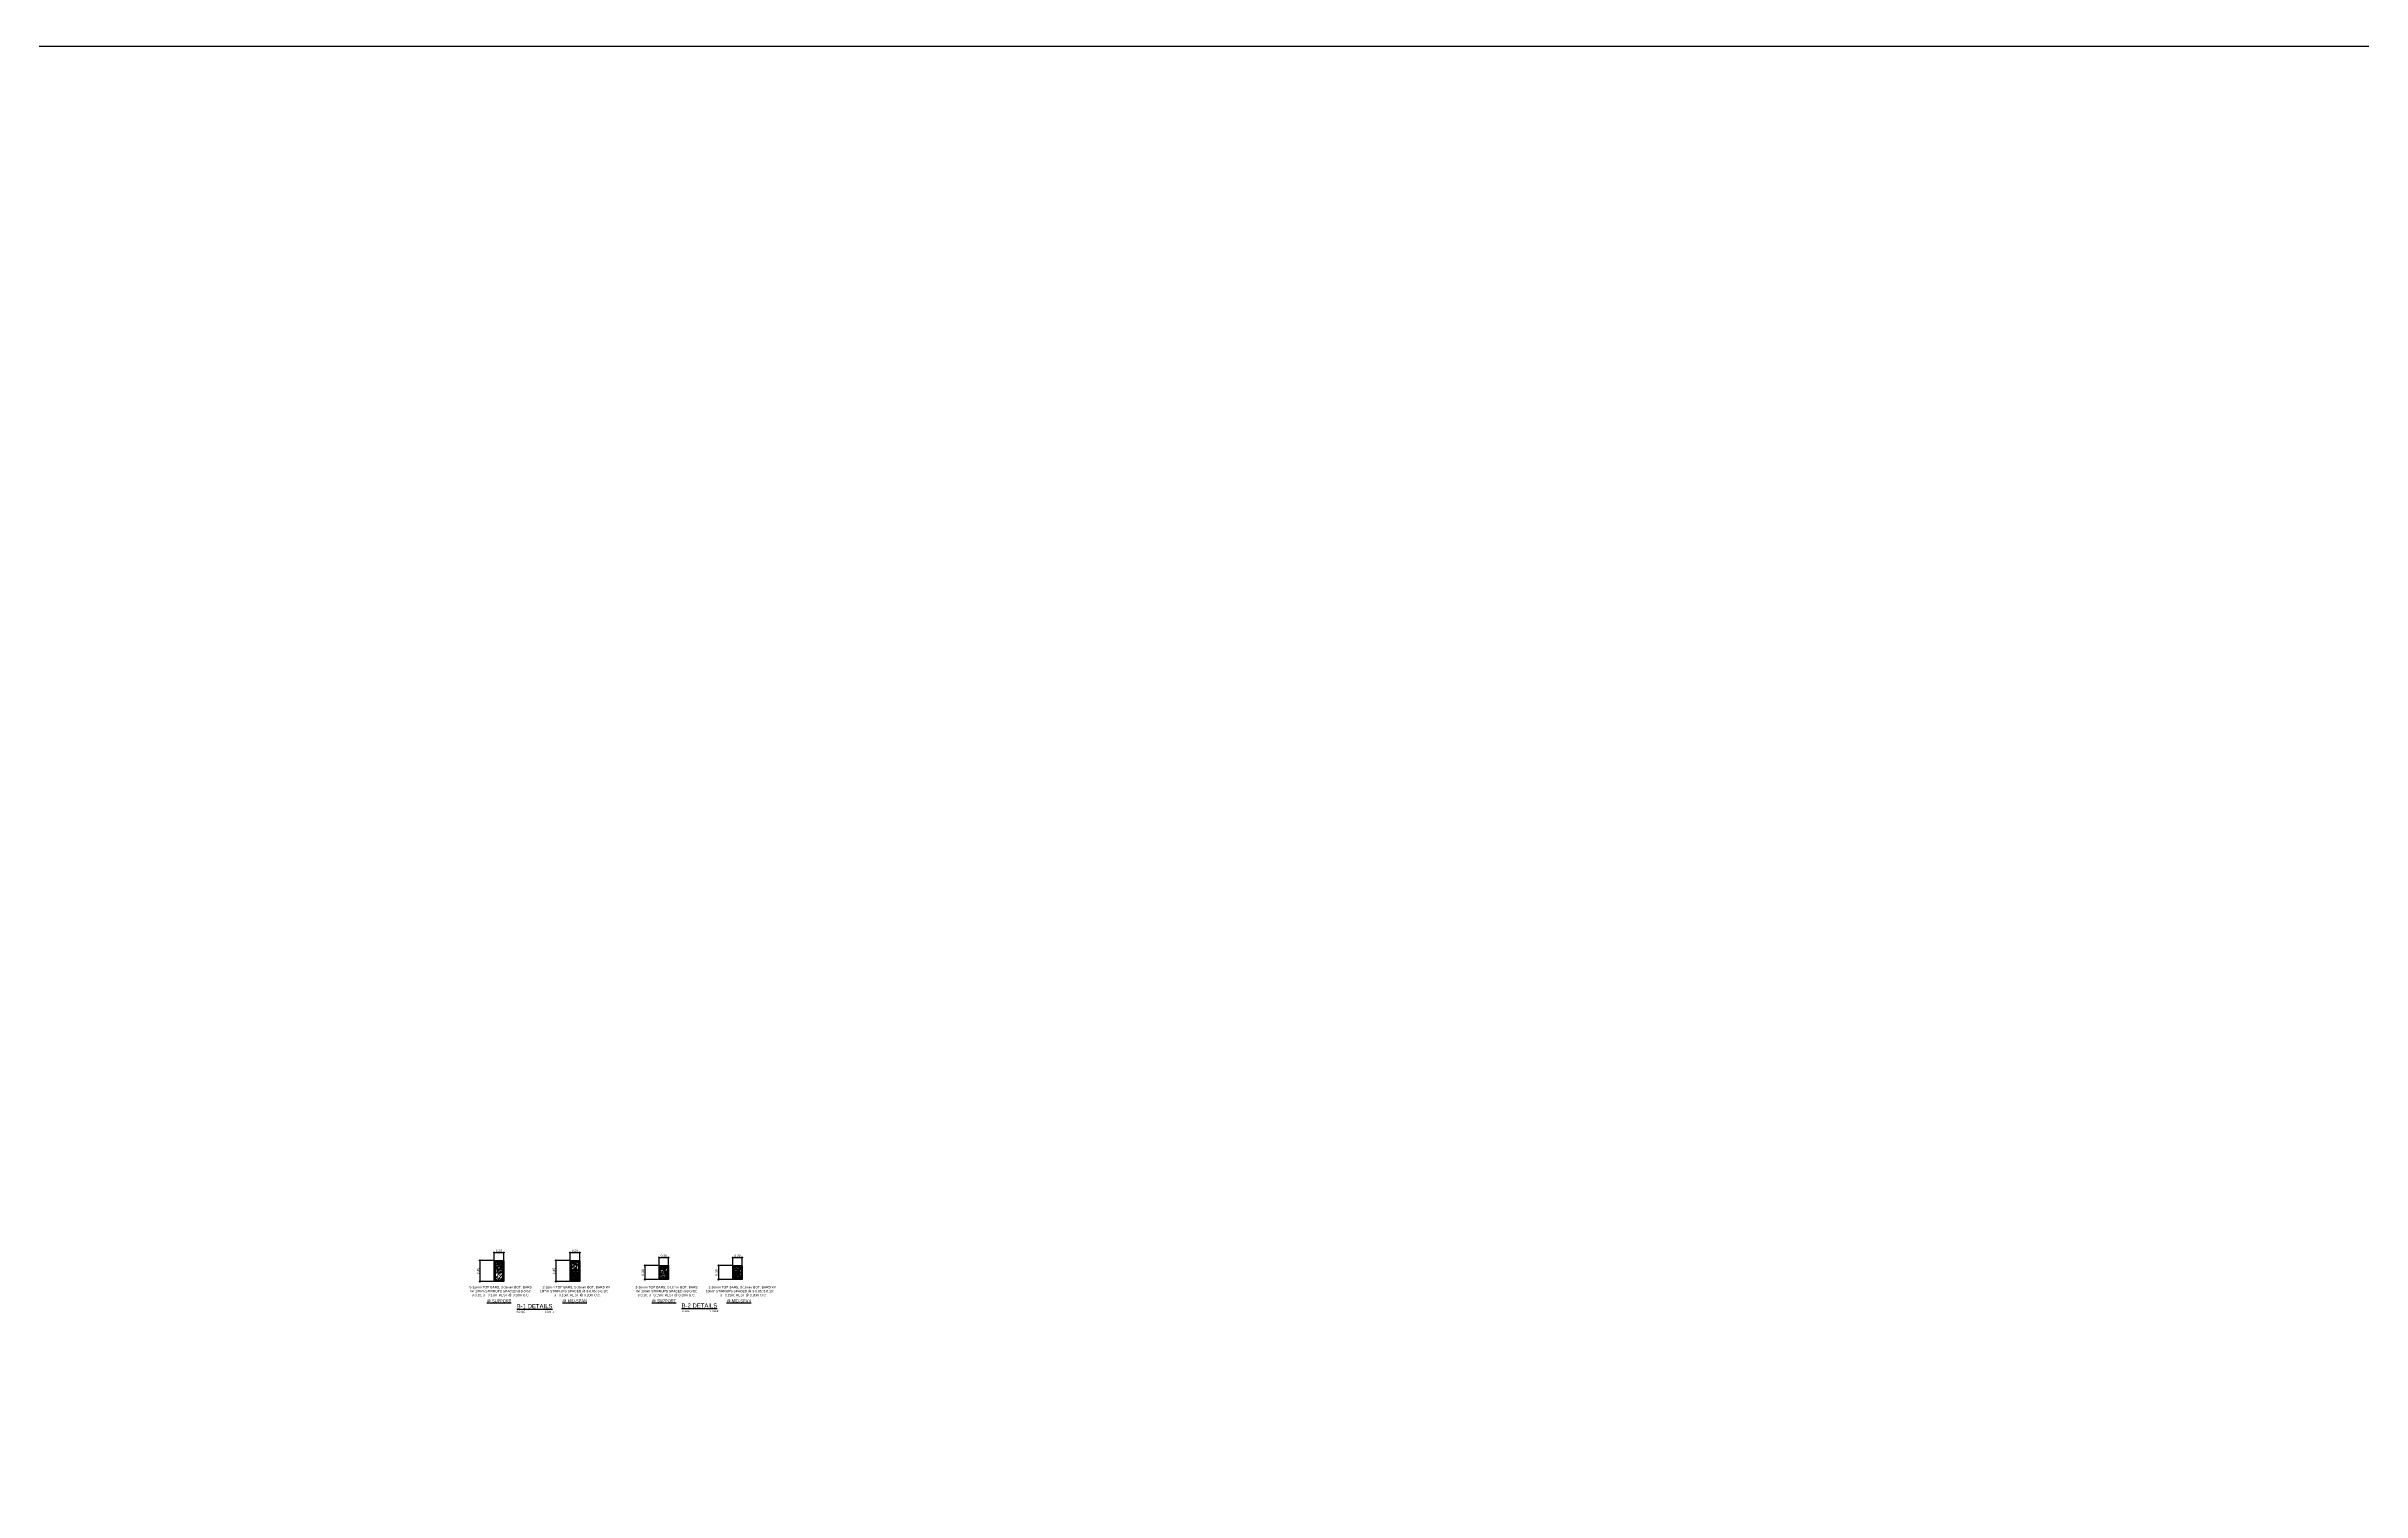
# Model space of a CAD drawing. Header units: inches. Extents: x -1369 to 1198, y -366 to 1398.
# Drawn here: x -372.45 to -323.47, y -23.07 to 7.5 of the extents above; entities that cross this region are included whole.
import ezdxf

# ---------------------------------------------------------------- set-up
doc = ezdxf.new("R2010")
doc.units = ezdxf.units.IN
doc.header["$MEASUREMENT"] = 0
doc.layers.add('dim', color=8, linetype='Continuous')
doc.styles.get("Standard").update_dxf_attribs({"font": 'arial.ttf'})
doc.dimstyles.new('20', dxfattribs={"dimtxt": 0.05, "dimasz": 0.02, "dimexe": 0.013, "dimexo": 0.0125, "dimgap": 0.0125, "dimtad": 1, "dimzin": 0, "dimdsep": 46, "dimtxsty": 'Standard', "dimblk": 'DOTBLANK', "dimcen": 0.09, "dimclrd": 256, "dimclre": 256, "dimadec": 0, "dimazin": 0, "dimtfac": 1, "dimtix": 1, "dimtofl": 0, "dimtmove": 0, "dimatfit": 3, "dimfxl": 1, "dimtolj": 1, "dimtzin": 0, "dimlwd": -1, "dimlwe": -1, "dimarcsym": 0})

# ---------------------------------------------------------------- blocks, each defined once
blk = doc.blocks.new('_DotBlank')
at = {"color": 0, "linetype": 'ByBlock', "lineweight": -2}
blk.add_line((-0.5, 0), (-1, 0), dxfattribs=at)
blk.add_circle((0, 0), 0.5, dxfattribs=at)
blk = doc.blocks.new('*D923')
at = {"layer": 'Defpoints', "color": 0, "transparency": 16777216}
for p in [(-362.772, -18.012), (-362.973, -18.178), (-362.772, -18.178)]:
    blk.add_point(p, dxfattribs=at)
at = {"layer": 'dim', "transparency": 16777216}
for p, q in [((-362.973, -18.165), (-362.973, -17.999)), ((-362.953, -18.012), (-362.792, -18.012)), ((-362.772, -18.165), (-362.772, -17.999))]:
    blk.add_line(p, q, dxfattribs=at)
at = {"layer": 'dim', "transparency": 16777216, "xscale": 0.02, "yscale": 0.02, "zscale": 0.02, "rotation": 180}
blk.add_blockref('_DotBlank', (-362.973, -18.012), dxfattribs=at)
at = {"layer": 'dim', "transparency": 16777216, "xscale": 0.02, "yscale": 0.02, "zscale": 0.02}
blk.add_blockref('_DotBlank', (-362.772, -18.012), dxfattribs=at)
at = {"layer": 'dim', "color": 0, "transparency": 16777216, "insert": (-362.873, -17.974), "char_height": 0.05, "attachment_point": 5}
blk.add_mtext('\\A1;0.20', dxfattribs=at)
blk = doc.blocks.new('*D924')
at = {"layer": 'Defpoints', "color": 0, "transparency": 16777216}
for p in [(-362.973, -18.178), (-363.278, -18.628), (-362.973, -18.628)]:
    blk.add_point(p, dxfattribs=at)
at = {"layer": 'dim', "transparency": 16777216}
for p, q in [((-362.986, -18.178), (-363.291, -18.178)), ((-363.278, -18.198), (-363.278, -18.608)), ((-362.986, -18.628), (-363.291, -18.628))]:
    blk.add_line(p, q, dxfattribs=at)
at = {"layer": 'dim', "transparency": 16777216, "xscale": 0.02, "yscale": 0.02, "zscale": 0.02}
for p, rotation in [((-363.278, -18.178), 90), ((-363.278, -18.628), 270)]:
    blk.add_blockref('_DotBlank', p, dxfattribs=dict(at, rotation=rotation))
at = {"layer": 'dim', "color": 0, "transparency": 16777216, "insert": (-363.316, -18.403), "char_height": 0.05, "attachment_point": 5, "rotation": 90}
blk.add_mtext('\\A1;0.45', dxfattribs=at)
blk = doc.blocks.new('*D925')
at = {"layer": 'Defpoints', "color": 0, "transparency": 16777216}
for p in [(-359.285, -18.12), (-359.486, -18.286), (-359.285, -18.286)]:
    blk.add_point(p, dxfattribs=at)
at = {"layer": 'dim', "transparency": 16777216}
for p, q in [((-359.486, -18.274), (-359.486, -18.107)), ((-359.466, -18.12), (-359.305, -18.12)), ((-359.285, -18.274), (-359.285, -18.107))]:
    blk.add_line(p, q, dxfattribs=at)
at = {"layer": 'dim', "transparency": 16777216, "xscale": 0.02, "yscale": 0.02, "zscale": 0.02, "rotation": 180}
blk.add_blockref('_DotBlank', (-359.486, -18.12), dxfattribs=at)
at = {"layer": 'dim', "transparency": 16777216, "xscale": 0.02, "yscale": 0.02, "zscale": 0.02}
blk.add_blockref('_DotBlank', (-359.285, -18.12), dxfattribs=at)
at = {"layer": 'dim', "color": 0, "transparency": 16777216, "insert": (-359.386, -18.082), "char_height": 0.05, "attachment_point": 5}
blk.add_mtext('\\A1;0.20', dxfattribs=at)
blk = doc.blocks.new('*D926')
at = {"layer": 'Defpoints', "color": 0, "transparency": 16777216}
for p in [(-359.791, -18.586), (-359.486, -18.286), (-359.486, -18.586)]:
    blk.add_point(p, dxfattribs=at)
at = {"layer": 'dim', "transparency": 16777216}
for p, q in [((-359.499, -18.286), (-359.804, -18.286)), ((-359.499, -18.586), (-359.804, -18.586)), ((-359.791, -18.306), (-359.791, -18.566))]:
    blk.add_line(p, q, dxfattribs=at)
at = {"layer": 'dim', "transparency": 16777216, "xscale": 0.02, "yscale": 0.02, "zscale": 0.02}
for p, rotation in [((-359.791, -18.286), 90), ((-359.791, -18.586), 270)]:
    blk.add_blockref('_DotBlank', p, dxfattribs=dict(at, rotation=rotation))
at = {"layer": 'dim', "color": 0, "transparency": 16777216, "insert": (-359.829, -18.436), "char_height": 0.05, "attachment_point": 5, "rotation": 90}
blk.add_mtext('\\A1;0.30', dxfattribs=at)
blk = doc.blocks.new('*D927')
at = {"layer": 'Defpoints', "color": 0, "transparency": 16777216}
for p in [(-357.727, -18.12), (-357.928, -18.286), (-357.727, -18.286)]:
    blk.add_point(p, dxfattribs=at)
at = {"layer": 'dim', "transparency": 16777216}
for p, q in [((-357.928, -18.274), (-357.928, -18.107)), ((-357.908, -18.12), (-357.747, -18.12)), ((-357.727, -18.274), (-357.727, -18.107))]:
    blk.add_line(p, q, dxfattribs=at)
at = {"layer": 'dim', "transparency": 16777216, "xscale": 0.02, "yscale": 0.02, "zscale": 0.02, "rotation": 180}
blk.add_blockref('_DotBlank', (-357.928, -18.12), dxfattribs=at)
at = {"layer": 'dim', "transparency": 16777216, "xscale": 0.02, "yscale": 0.02, "zscale": 0.02}
blk.add_blockref('_DotBlank', (-357.727, -18.12), dxfattribs=at)
at = {"layer": 'dim', "color": 0, "transparency": 16777216, "insert": (-357.827, -18.082), "char_height": 0.05, "attachment_point": 5}
blk.add_mtext('\\A1;0.20', dxfattribs=at)
blk = doc.blocks.new('*D928')
at = {"layer": 'Defpoints', "color": 0, "transparency": 16777216}
for p in [(-358.232, -18.586), (-357.928, -18.286), (-357.928, -18.586)]:
    blk.add_point(p, dxfattribs=at)
at = {"layer": 'dim', "transparency": 16777216}
for p, q in [((-357.94, -18.286), (-358.245, -18.286)), ((-357.94, -18.586), (-358.245, -18.586)), ((-358.232, -18.306), (-358.232, -18.566))]:
    blk.add_line(p, q, dxfattribs=at)
at = {"layer": 'dim', "transparency": 16777216, "xscale": 0.02, "yscale": 0.02, "zscale": 0.02}
for p, rotation in [((-358.232, -18.286), 90), ((-358.232, -18.586), 270)]:
    blk.add_blockref('_DotBlank', p, dxfattribs=dict(at, rotation=rotation))
at = {"layer": 'dim', "color": 0, "transparency": 16777216, "insert": (-358.27, -18.436), "char_height": 0.05, "attachment_point": 5, "rotation": 90}
blk.add_mtext('\\A1;0.30', dxfattribs=at)
blk = doc.blocks.new('*D929')
at = {"layer": 'Defpoints', "color": 0, "transparency": 16777216}
for p in [(-361.166, -18.012), (-361.367, -18.178), (-361.166, -18.178)]:
    blk.add_point(p, dxfattribs=at)
at = {"layer": 'dim', "transparency": 16777216}
for p, q in [((-361.367, -18.165), (-361.367, -17.999)), ((-361.347, -18.012), (-361.186, -18.012)), ((-361.166, -18.165), (-361.166, -17.999))]:
    blk.add_line(p, q, dxfattribs=at)
at = {"layer": 'dim', "transparency": 16777216, "xscale": 0.02, "yscale": 0.02, "zscale": 0.02, "rotation": 180}
blk.add_blockref('_DotBlank', (-361.367, -18.012), dxfattribs=at)
at = {"layer": 'dim', "transparency": 16777216, "xscale": 0.02, "yscale": 0.02, "zscale": 0.02}
blk.add_blockref('_DotBlank', (-361.166, -18.012), dxfattribs=at)
at = {"layer": 'dim', "color": 0, "transparency": 16777216, "insert": (-361.266, -17.974), "char_height": 0.05, "attachment_point": 5}
blk.add_mtext('\\A1;0.20', dxfattribs=at)
blk = doc.blocks.new('*D930')
at = {"layer": 'Defpoints', "color": 0, "transparency": 16777216}
for p in [(-361.367, -18.178), (-361.671, -18.628), (-361.367, -18.628)]:
    blk.add_point(p, dxfattribs=at)
at = {"layer": 'dim', "transparency": 16777216}
for p, q in [((-361.379, -18.178), (-361.684, -18.178)), ((-361.671, -18.198), (-361.671, -18.608)), ((-361.379, -18.628), (-361.684, -18.628))]:
    blk.add_line(p, q, dxfattribs=at)
at = {"layer": 'dim', "transparency": 16777216, "xscale": 0.02, "yscale": 0.02, "zscale": 0.02}
for p, rotation in [((-361.671, -18.178), 90), ((-361.671, -18.628), 270)]:
    blk.add_blockref('_DotBlank', p, dxfattribs=dict(at, rotation=rotation))
at = {"layer": 'dim', "color": 0, "transparency": 16777216, "insert": (-361.709, -18.403), "char_height": 0.05, "attachment_point": 5, "rotation": 90}
blk.add_mtext('\\A1;0.45', dxfattribs=at)

msp = doc.modelspace()

# ---------------------------------------------------------------- hatches: boundary and pattern name
h = msp.add_hatch()
h.set_pattern_fill('AR-CONC', color=8, scale=0.0125, angle=270, style=0)
h.set_pattern_definition([(320, (-414.04065, -68.52699), (-0.00784402, -0.08965752), [0.009375, -0.103125]), (265, (-414.04065, -68.52699), (0.09402402, 0.01734392), [0.0075, -0.0825]), (10.4514, (-414.04131, -68.534465), (0.08617994, -0.07231367), [0.00796752, -0.08764276]), (316.1842, (-414.01565, -68.52699), (-0.02068988, -0.13340513), [0.0140625, -0.1546875]), (6.6356, (-414.01738, -68.53811), (0.12176473, -0.11683284), [0.01195129, -0.13146412]), (261.1842, (-414.01565, -68.527), (0.12176483, -0.11683274), [0.01125, -0.12375]), (291, (-414.0219, -68.53949), (-0.05032736, -0.07461338), [0.009375, -0.103125]), (236, (-414.0219, -68.53949), (0.09064376, -0.03041442), [0.0075, -0.0825]), (341.4514, (-414.0261, -68.54571), (0.04031631, -0.10502783), [0.00796752, -0.08764276]), (307.5, (-414.040653, -68.526993), (0.041611732, -0.001519982), [0, -0.0815, 0, -0.08375, 0, -0.0828125]), (277.5, (-414.040653, -68.526993), (0.049301464, -0.032883692), [0, -0.04775, 0, -0.079625, 0, -0.0315625]), (237.5, (-414.040653, -68.49912), (-0.002819359, -0.066727805), [0, -0.03125, 0, -0.0975, 0, -0.129375]), (227.5, (-414.040653, -68.48662), (0.012513123, -0.07289827), [0, -0.040625, 0, -0.06475, 0, -0.091875])])
h.paths.add_polyline_path([(-362.9484, -18.453), (-362.7984, -18.453), (-362.7984, -18.203), (-362.9484, -18.203)])
h = msp.add_hatch()
h.set_pattern_fill('AR-CONC', color=8, scale=0.0125, angle=270, style=0)
h.set_pattern_definition([(320, (-414.01992, -68.52699), (-0.00784402, -0.08965752), [0.009375, -0.103125]), (265, (-414.01992, -68.52699), (0.09402402, 0.01734392), [0.0075, -0.0825]), (10.4514, (-414.02057, -68.534465), (0.08617994, -0.07231367), [0.00796752, -0.08764276]), (316.1842, (-413.99492, -68.52699), (-0.02068988, -0.13340513), [0.0140625, -0.1546875]), (6.6356, (-413.99664, -68.53811), (0.12176473, -0.11683284), [0.01195129, -0.13146412]), (261.1842, (-413.99492, -68.527), (0.12176483, -0.11683274), [0.01125, -0.12375]), (291, (-414.00117, -68.53949), (-0.05032736, -0.07461338), [0.009375, -0.103125]), (236, (-414.00117, -68.53949), (0.09064376, -0.03041442), [0.0075, -0.0825]), (341.4514, (-414.00536, -68.54571), (0.04031631, -0.10502783), [0.00796752, -0.08764276]), (307.5, (-414.01992, -68.526993), (0.041611732, -0.001519982), [0, -0.0815, 0, -0.08375, 0, -0.0828125]), (277.5, (-414.01992, -68.526993), (0.049301464, -0.032883692), [0, -0.04775, 0, -0.079625, 0, -0.0315625]), (237.5, (-414.01992, -68.49912), (-0.002819359, -0.066727805), [0, -0.03125, 0, -0.0975, 0, -0.129375]), (227.5, (-414.01992, -68.48662), (0.012513123, -0.07289827), [0, -0.040625, 0, -0.06475, 0, -0.091875])])
h.paths.add_polyline_path([(-362.9484, -18.603), (-362.7984, -18.603), (-362.7984, -18.203), (-362.9484, -18.203)])
h = msp.add_hatch()
h.set_pattern_fill('AR-CONC', color=8, scale=0.0125, angle=450, style=0)
h.set_pattern_definition([(140, (-310.119044, 31.721044), (0.00784402, 0.08965752), [0.009375, -0.103125]), (85, (-310.11904, 31.72104), (-0.09402402, -0.01734392), [0.0075, -0.0825]), (190.4514, (-310.11839, 31.728516), (-0.08617994, 0.07231367), [0.00796752, -0.08764276]), (136.1842, (-310.14404, 31.72104), (0.02068988, 0.13340513), [0.0140625, -0.1546875]), (186.6356, (-310.14232, 31.73216), (-0.12176473, 0.11683284), [0.01195129, -0.13146412]), (81.1842, (-310.14404, 31.72104), (-0.12176483, 0.11683274), [0.01125, -0.12375]), (111, (-310.137794, 31.733544), (0.05032736, 0.07461338), [0.009375, -0.103125]), (56, (-310.13779, 31.73354), (-0.09064376, 0.03041442), [0.0075, -0.0825]), (161.4514, (-310.1336, 31.73976), (-0.04031631, 0.10502783), [0.00796752, -0.08764276]), (127.5, (-310.119044, 31.721044), (-0.041611732, 0.001519982), [0, -0.0815, 0, -0.08375, 0, -0.0828125]), (97.5, (-310.119044, 31.721044), (-0.049301464, 0.032883692), [0, -0.04775, 0, -0.079625, 0, -0.0315625]), (57.5, (-310.119044, 31.69317), (0.002819359, 0.066727805), [0, -0.03125, 0, -0.0975, 0, -0.129375]), (47.5, (-310.119044, 31.68067), (-0.012513123, 0.07289827), [0, -0.040625, 0, -0.06475, 0, -0.091875])])
h.paths.add_polyline_path([(-361.1906, -18.203), (-361.3406, -18.203), (-361.3406, -18.603), (-361.1906, -18.603)])
h = msp.add_hatch()
h.set_pattern_fill('AR-CONC', color=8, scale=0.0125, angle=450, style=0)
h.set_pattern_definition([(140, (-310.09831, 31.721044), (0.00784402, 0.08965752), [0.009375, -0.103125]), (85, (-310.09831, 31.72104), (-0.09402402, -0.01734392), [0.0075, -0.0825]), (190.4514, (-310.097655, 31.728516), (-0.08617994, 0.07231367), [0.00796752, -0.08764276]), (136.1842, (-310.12331, 31.72104), (0.02068988, 0.13340513), [0.0140625, -0.1546875]), (186.6356, (-310.12158, 31.73216), (-0.12176473, 0.11683284), [0.01195129, -0.13146412]), (81.1842, (-310.12331, 31.72104), (-0.12176483, 0.11683274), [0.01125, -0.12375]), (111, (-310.11706, 31.733544), (0.05032736, 0.07461338), [0.009375, -0.103125]), (56, (-310.11706, 31.73354), (-0.09064376, 0.03041442), [0.0075, -0.0825]), (161.4514, (-310.112865, 31.73976), (-0.04031631, 0.10502783), [0.00796752, -0.08764276]), (127.5, (-310.09831, 31.721044), (-0.041611732, 0.001519982), [0, -0.0815, 0, -0.08375, 0, -0.0828125]), (97.5, (-310.09831, 31.721044), (-0.049301464, 0.032883692), [0, -0.04775, 0, -0.079625, 0, -0.0315625]), (57.5, (-310.09831, 31.69317), (0.002819359, 0.066727805), [0, -0.03125, 0, -0.0975, 0, -0.129375]), (47.5, (-310.09831, 31.68067), (-0.012513123, 0.07289827), [0, -0.040625, 0, -0.06475, 0, -0.091875])])
h.paths.add_polyline_path([(-361.1906, -18.353), (-361.3406, -18.353), (-361.3406, -18.603), (-361.1906, -18.603)])
h = msp.add_hatch()
h.set_pattern_fill('AR-CONC', color=8, scale=0.0125, angle=270, style=0)
h.set_pattern_definition([(320, (-410.55376, -68.63513), (-0.00784402, -0.08965752), [0.009375, -0.103125]), (265, (-410.55376, -68.63513), (0.09402402, 0.01734392), [0.0075, -0.0825]), (10.4514, (-410.55441, -68.6426), (0.08617994, -0.07231367), [0.00796752, -0.08764276]), (316.1842, (-410.52876, -68.63513), (-0.02068988, -0.13340513), [0.0140625, -0.1546875]), (6.6356, (-410.53048, -68.64625), (0.12176473, -0.11683284), [0.01195129, -0.13146412]), (261.1842, (-410.52876, -68.63513), (0.12176483, -0.11683274), [0.01125, -0.12375]), (291, (-410.53501, -68.64763), (-0.05032736, -0.07461338), [0.009375, -0.103125]), (236, (-410.53501, -68.64763), (0.09064376, -0.03041442), [0.0075, -0.0825]), (341.4514, (-410.539204, -68.65385), (0.04031631, -0.10502783), [0.00796752, -0.08764276]), (307.5, (-410.55376, -68.63513), (0.041611732, -0.001519982), [0, -0.0815, 0, -0.08375, 0, -0.0828125]), (277.5, (-410.55376, -68.63513), (0.049301464, -0.032883692), [0, -0.04775, 0, -0.079625, 0, -0.0315625]), (237.5, (-410.55376, -68.607256), (-0.002819359, -0.066727805), [0, -0.03125, 0, -0.0975, 0, -0.129375]), (227.5, (-410.55376, -68.594756), (0.012513123, -0.07289827), [0, -0.040625, 0, -0.06475, 0, -0.091875])])
h.paths.add_polyline_path([(-359.4615, -18.5611), (-359.3115, -18.5611), (-359.3115, -18.3111), (-359.4615, -18.3111)])
h = msp.add_hatch()
h.set_pattern_fill('AR-CONC', color=8, scale=0.0125, angle=270, style=0)
h.set_pattern_definition([(320, (-410.533026, -68.63513), (-0.00784402, -0.08965752), [0.009375, -0.103125]), (265, (-410.53303, -68.63513), (0.09402402, 0.01734392), [0.0075, -0.0825]), (10.4514, (-410.53368, -68.6426), (0.08617994, -0.07231367), [0.00796752, -0.08764276]), (316.1842, (-410.50803, -68.63513), (-0.02068988, -0.13340513), [0.0140625, -0.1546875]), (6.6356, (-410.50975, -68.64625), (0.12176473, -0.11683284), [0.01195129, -0.13146412]), (261.1842, (-410.50803, -68.63513), (0.12176483, -0.11683274), [0.01125, -0.12375]), (291, (-410.514276, -68.64763), (-0.05032736, -0.07461338), [0.009375, -0.103125]), (236, (-410.51428, -68.64763), (0.09064376, -0.03041442), [0.0075, -0.0825]), (341.4514, (-410.51847, -68.65385), (0.04031631, -0.10502783), [0.00796752, -0.08764276]), (307.5, (-410.533026, -68.63513), (0.041611732, -0.001519982), [0, -0.0815, 0, -0.08375, 0, -0.0828125]), (277.5, (-410.533026, -68.63513), (0.049301464, -0.032883692), [0, -0.04775, 0, -0.079625, 0, -0.0315625]), (237.5, (-410.533026, -68.607256), (-0.002819359, -0.066727805), [0, -0.03125, 0, -0.0975, 0, -0.129375]), (227.5, (-410.533026, -68.594756), (0.012513123, -0.07289827), [0, -0.040625, 0, -0.06475, 0, -0.091875])])
h.paths.add_polyline_path([(-359.4615, -18.5611), (-359.3115, -18.5611), (-359.3115, -18.3111), (-359.4615, -18.3111)])
h = msp.add_hatch()
h.set_pattern_fill('AR-CONC', color=8, scale=0.0125, angle=450, style=0)
h.set_pattern_definition([(140, (-306.65922, 31.662906), (0.00784402, 0.08965752), [0.009375, -0.103125]), (85, (-306.65922, 31.66291), (-0.09402402, -0.01734392), [0.0075, -0.0825]), (190.4514, (-306.65856, 31.67038), (-0.08617994, 0.07231367), [0.00796752, -0.08764276]), (136.1842, (-306.68422, 31.66291), (0.02068988, 0.13340513), [0.0140625, -0.1546875]), (186.6356, (-306.68249, 31.67402), (-0.12176473, 0.11683284), [0.01195129, -0.13146412]), (81.1842, (-306.68422, 31.6629), (-0.12176483, 0.11683274), [0.01125, -0.12375]), (111, (-306.67797, 31.675406), (0.05032736, 0.07461338), [0.009375, -0.103125]), (56, (-306.67797, 31.67541), (-0.09064376, 0.03041442), [0.0075, -0.0825]), (161.4514, (-306.67377, 31.68162), (-0.04031631, 0.10502783), [0.00796752, -0.08764276]), (127.5, (-306.659217, 31.662906), (-0.041611732, 0.001519982), [0, -0.0815, 0, -0.08375, 0, -0.0828125]), (97.5, (-306.659217, 31.662906), (-0.049301464, 0.032883692), [0, -0.04775, 0, -0.079625, 0, -0.0315625]), (57.5, (-306.659217, 31.63503), (0.002819359, 0.066727805), [0, -0.03125, 0, -0.0975, 0, -0.129375]), (47.5, (-306.65922, 31.62253), (-0.012513123, 0.07289827), [0, -0.040625, 0, -0.06475, 0, -0.091875])])
h.paths.add_polyline_path([(-357.9015, -18.5611), (-357.7515, -18.5611), (-357.7515, -18.3111), (-357.9015, -18.3111)])
h = msp.add_hatch()
h.set_pattern_fill('AR-CONC', color=8, scale=0.0125, angle=450, style=0)
h.set_pattern_definition([(140, (-306.67995, 31.662906), (0.00784402, 0.08965752), [0.009375, -0.103125]), (85, (-306.67995, 31.66291), (-0.09402402, -0.01734392), [0.0075, -0.0825]), (190.4514, (-306.6793, 31.67038), (-0.08617994, 0.07231367), [0.00796752, -0.08764276]), (136.1842, (-306.70495, 31.66291), (0.02068988, 0.13340513), [0.0140625, -0.1546875]), (186.6356, (-306.70323, 31.67402), (-0.12176473, 0.11683284), [0.01195129, -0.13146412]), (81.1842, (-306.70495, 31.6629), (-0.12176483, 0.11683274), [0.01125, -0.12375]), (111, (-306.6987, 31.675406), (0.05032736, 0.07461338), [0.009375, -0.103125]), (56, (-306.6987, 31.67541), (-0.09064376, 0.03041442), [0.0075, -0.0825]), (161.4514, (-306.69451, 31.68162), (-0.04031631, 0.10502783), [0.00796752, -0.08764276]), (127.5, (-306.679952, 31.662906), (-0.041611732, 0.001519982), [0, -0.0815, 0, -0.08375, 0, -0.0828125]), (97.5, (-306.679952, 31.662906), (-0.049301464, 0.032883692), [0, -0.04775, 0, -0.079625, 0, -0.0315625]), (57.5, (-306.679952, 31.63503), (0.002819359, 0.066727805), [0, -0.03125, 0, -0.0975, 0, -0.129375]), (47.5, (-306.67995, 31.62253), (-0.012513123, 0.07289827), [0, -0.040625, 0, -0.06475, 0, -0.091875])])
h.paths.add_polyline_path([(-357.9015, -18.5611), (-357.7515, -18.5611), (-357.7515, -18.3111), (-357.9015, -18.3111)])

# ---------------------------------------------------------------- linework, layer by layer
for points in [[(-748, 7.5), (-225.5, 7.5), (-225.5, -332), (-748, -332)], [(-362.7984, -18.203), (-362.7984, -18.603), (-362.9484, -18.603), (-362.9484, -18.203)], [(-361.3406, -18.603), (-361.3406, -18.203), (-361.1906, -18.203), (-361.1906, -18.603)], [(-359.3115, -18.3111), (-359.3115, -18.5611), (-359.4615, -18.5611), (-359.4615, -18.3111)], [(-357.9015, -18.5611), (-357.9015, -18.3111), (-357.7515, -18.3111), (-357.7515, -18.5611)]]:
    msp.add_lwpolyline(points, close=True)
at = {"color": 1}
for points in [[(-362.7722, -18.178), (-362.7722, -18.628), (-362.9734, -18.628), (-362.9734, -18.178)], [(-361.3668, -18.628), (-361.3668, -18.178), (-361.1656, -18.178), (-361.1656, -18.628)], [(-359.2853, -18.2861), (-359.2853, -18.5861), (-359.4865, -18.5861), (-359.4865, -18.2861)], [(-357.9277, -18.5861), (-357.9277, -18.2861), (-357.7265, -18.2861), (-357.7265, -18.5861)]]:
    msp.add_lwpolyline(points, close=True, dxfattribs=at)
for points in [[(-362.8353, -18.5836), (-362.8202, -18.5987)], [(-362.8166, -18.5671), (-362.8015, -18.5822)], [(-361.3224, -18.5671), (-361.3375, -18.5822)], [(-361.3036, -18.5836), (-361.3187, -18.5987)], [(-359.3484, -18.5418), (-359.3333, -18.5569)], [(-359.3297, -18.5253), (-359.3146, -18.5404)], [(-357.7896, -18.3304), (-357.7746, -18.3154)], [(-357.7709, -18.347), (-357.7558, -18.3319)]]:
    msp.add_lwpolyline(points)
for centre in [(-362.9359, -18.2155), (-362.9359, -18.2655), (-362.9359, -18.5905), (-362.8734, -18.2155), (-362.8109, -18.2155), (-362.8109, -18.2655), (-362.8109, -18.5905), (-361.3281, -18.2155), (-361.3281, -18.5405), (-361.3281, -18.5905), (-361.2656, -18.5905), (-361.2031, -18.2155), (-361.2031, -18.5405), (-361.2031, -18.5905), (-359.449, -18.3236), (-359.449, -18.5486), (-359.3865, -18.3236), (-359.324, -18.3236), (-359.324, -18.5486), (-357.889, -18.3236), (-357.889, -18.5486), (-357.8265, -18.5486), (-357.764, -18.3236), (-357.764, -18.5486)]:
    msp.add_circle(centre, 0.0125)

# ---------------------------------------------------------------- texts
at = {"color": 1, "char_height": 0.05, "attachment_point": 1}
for s, insert, width in [('\\pxqc;{\\C7;5-16mm TOP BARS, 2-16mm BOT. BARS W/ 10mm STIRRUPS SPACED @3-0.05; 3-0.10; 3 - 0.15m; REST @ 0.20m O.C.}', (-363.5278, -18.7207), 1.379383), ('\\pxqc;{\\C7;2-16mm TOP BARS, 5-16mm BOT. BARS W/ 10mm STIRRUPS SPACED @ 3-0.05; 3-0.10;          3 - 0.15m; REST @ 0.20m O.C.}', (-362.0153, -18.7207), 1.550173), ('\\pxqc;{\\C7;3-16mm TOP BARS, 2-16mm BOT. BARS W/ 10mm STIRRUPS SPACED @3-0.05; 3-0.10; 3 - 0.15m; REST @ 0.20m O.C.}', (-360.0179, -18.7207), 1.379383), ('\\pxqc;{\\C7;2-16mm TOP BARS, 3-16mm BOT. BARS W/ 10mm STIRRUPS SPACED @ 3-0.05; 3-0.10;          3 - 0.15m; REST @ 0.20m O.C.}', (-358.5054, -18.7207), 1.550173)]:
    msp.add_mtext(s, dxfattribs=dict(at, insert=insert, width=width))
at = {"attachment_point": 1}
for s, insert, char_height, width in [('{\\L@ SUPPORT}', (-363.1285, -19.0051), 0.06, 0.959814), ('{\\LB-1 DETAILS}', (-362.4968, -19.1022), 0.09, 1.201411), ('{\\L@ MID-SPAN}', (-361.5318, -19.0051), 0.06, 0.959814), ('{\\L@ SUPPORT}', (-359.6416, -19.0051), 0.06, 0.959814), ('{\\LB-2 DETAILS}', (-359.0099, -19.0902), 0.09, 1.201411), ('{\\L@ MID-SPAN}', (-358.0592, -19.0051), 0.06, 0.959814)]:
    msp.add_mtext(s, dxfattribs=dict(at, insert=insert, char_height=char_height, width=width))
at = {"color": 7, "char_height": 0.04, "attachment_point": 1}
for insert in [(-362.5029, -19.245), (-359.016, -19.233)]:
    msp.add_mtext('SCALE', dxfattribs=dict(at, insert=insert))
at = {"color": 7, "char_height": 0.04, "width": 0.263977, "attachment_point": 1}
for insert in [(-361.9072, -19.2449), (-358.4203, -19.2329)]:
    msp.add_mtext('1:20mts', dxfattribs=dict(at, insert=insert))

# ---------------------------------------------------------------- dimensions: what is measured, and where the dimension line sits
at = {"layer": 'dim', "color": 0}
for base, p1, p2, picture, middle in [((-362.7722, -18.0123), (-362.9734, -18.178), (-362.7722, -18.178), '*D923', (-362.8728, -17.9743)), ((-361.1656, -18.0123), (-361.3668, -18.178), (-361.1656, -18.178), '*D929', (-361.2662, -17.9743)), ((-359.2853, -18.1205), (-359.4865, -18.2861), (-359.2853, -18.2861), '*D925', (-359.3859, -18.0824)), ((-357.7265, -18.1205), (-357.9277, -18.2861), (-357.7265, -18.2861), '*D927', (-357.8271, -18.0824))]:
    dim = msp.add_linear_dim(base=base, p1=p1, p2=p2, dimstyle='20', dxfattribs=at)
    dim.commit()
    dim.dimension.update_dxf_attribs({"geometry": picture, "text_midpoint": middle})
for base, p1, p2, picture, middle in [((-363.2775, -18.628), (-362.9734, -18.178), (-362.9734, -18.628), '*D924', (-363.3156, -18.403)), ((-361.6709, -18.628), (-361.3668, -18.178), (-361.3668, -18.628), '*D930', (-361.709, -18.403)), ((-359.7906, -18.5861), (-359.4865, -18.2861), (-359.4865, -18.5861), '*D926', (-359.8287, -18.4361)), ((-358.2318, -18.5861), (-357.9277, -18.2861), (-357.9277, -18.5861), '*D928', (-358.2699, -18.4361))]:
    dim = msp.add_linear_dim(base=base, p1=p1, p2=p2, angle=90, dimstyle='20', dxfattribs=at)
    dim.commit()
    dim.dimension.update_dxf_attribs({"geometry": picture, "text_midpoint": middle})

doc.saveas('drawing.dxf')
